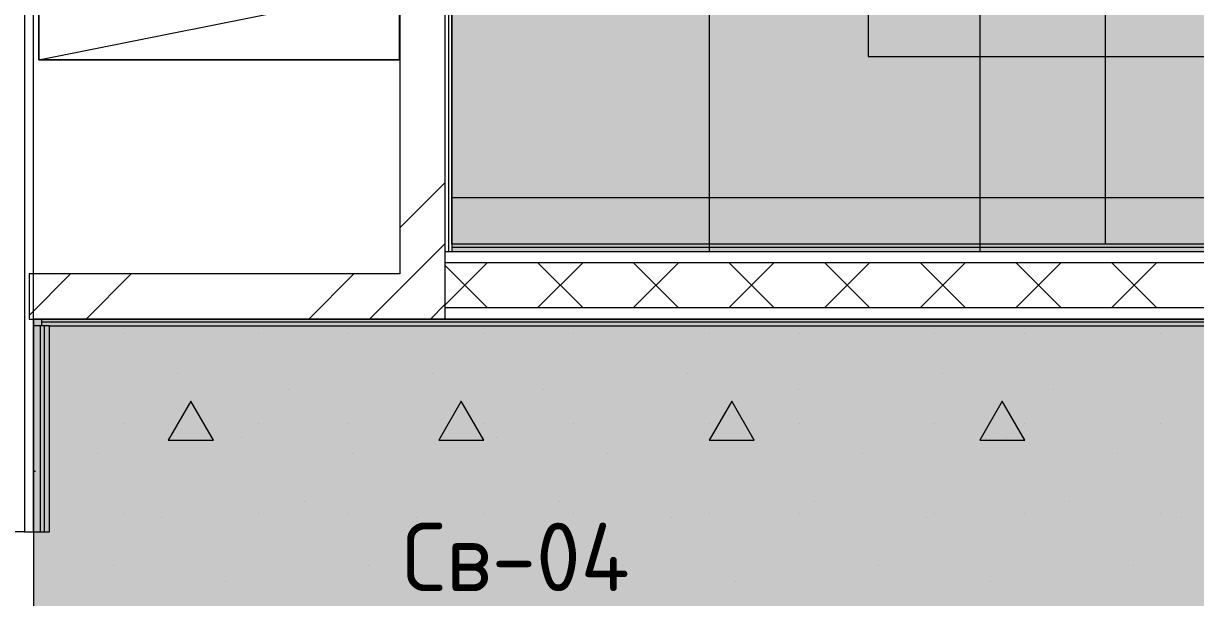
# Model space of a CAD drawing. Header units: millimetres. Extents: x -13069 to 207500, y -71366 to 56785.
# Drawn here: x 167955 to 170555, y 32788 to 34060 of the extents above; entities that cross this region are included whole.
import ezdxf

# ---------------------------------------------------------------- set-up
doc = ezdxf.new("R2010")
doc.units = ezdxf.units.MM
doc.layers.add('PDF _Подложка без мебели', color=7, linetype='Continuous')
doc.layers.add('PDF _Текст', color=7, linetype='Continuous')
doc.layers.add('PDF _Потолки', color=7, linetype='Continuous', lineweight=5, true_color=0x535353)
doc.layers.add('PDF _Ригели', color=7, linetype='Continuous', true_color=0x959595)
doc.styles.add('PDF GOST Common', font='GOST_Common.ttf')

msp = doc.modelspace()

# ---------------------------------------------------------------- hatches: boundary and pattern name
at = {"layer": 'PDF _Потолки', "true_color": 0xcae6ff, "transparency": 33554559}
msp.add_hatch(color=254, dxfattribs=at).paths.add_polyline_path([(167977.922, 35239.842), (167977.922, 36244.642), (170279.521, 36244.642), (170279.521, 34656.742), (170429.521, 34656.742), (170429.521, 38515.443), (171388.92, 38499.243), (171388.92, 38361.943), (171808.921, 38361.943), (171808.921, 38492.143), (171925.12, 38490.142), (171910.02, 42957.142), (173810.319, 42957.142), (173840.519, 39227.542), (173296.72, 39236.743), (173283.525, 38467.242), (173299.723, 36362.342), (173843.724, 36362.643), (173858.525, 34529.142), (173713.322, 34529.142), (173713.322, 33554.843), (170429.521, 33554.643), (168905.925, 33554.643), (168905.925, 35239.842)])
at = {"layer": 'PDF _Потолки', "true_color": 0xffffff, "transparency": 33554559}
msp.add_hatch(color=7, dxfattribs=at).paths.add_polyline_path([(164998.924, 22658.343), (164998.924, 26422.341), (165168.919, 26422.341), (165168.919, 27608.343), (167412.919, 27608.343), (167427.922, 25005.844), (167427.922, 23805.844), (167427.922, 22132.342), (167397.123, 22132.342), (167397.123, 21526.544), (167675.12, 21526.544), (167675.12, 21159.741), (168160.02, 21159.741), (168157.225, 22062.441), (170317.021, 22062.441), (170317.021, 22667.443), (170565.422, 22667.443), (168531.523, 22676.443), (168531.523, 23506.442), (167977.922, 23506.442), (167977.922, 33404.643), (173867.619, 33404.643), (173925.022, 26392.343), (173779.82, 26392.343), (173779.82, 25405.941), (173933.024, 25405.941), (173955.32, 22652.441), (171517.021, 22663.241), (171517.021, 22007.443), (173980.522, 22007.443), (173998.82, 19747.442), (173800.822, 19747.442), (173800.822, 18418.542), (174009.52, 18418.542), (168168.321, 18418.243), (168163.621, 19961.541), (168163.621, 19961.041), (167690.123, 19961.041), (167690.123, 19115.341), (167375.12, 19115.341), (167375.12, 18483.041), (165792.021, 18483.041), (165792.021, 18784.542), (165130.223, 18784.542), (165130.223, 22112.341), (165639.524, 22112.341), (165639.524, 22658.343)])

# ---------------------------------------------------------------- linework, layer by layer
at = {"layer": 'PDF _Подложка без мебели', "lineweight": 18}
for points in [[(167977.922, 32933.341), (167977.922, 36484.143), (167977.922, 37341.342), (167977.922, 38391.342), (167977.922, 38544.142), (167977.922, 38587.242), (167957.92, 38587.242)], [(167427.922, 32933.341), (167427.922, 37341.342), (167447.923, 37341.342), (167957.92, 37341.342), (167957.92, 32933.341), (168012.919, 32933.341), (168012.919, 33389.642), (171957.225, 33389.642), (171957.225, 33570.542), (168905.925, 33570.542), (168905.925, 35123.942), (168890.025, 35123.942), (168890.025, 33404.643)], [(168890.025, 35239.842), (168790.025, 35239.842), (168790.025, 35223.942), (167977.922, 35223.942), (167977.922, 35123.942), (168790.025, 35123.942), (168790.025, 33504.643), (167967.924, 33504.643), (167967.924, 33404.643), (168890.025, 33404.643), (171957.225, 33404.643)], [(167989.323, 33979.542), (168789.323, 33979.542), (168789.323, 35123.942), (168789.323, 33979.542), (167989.323, 33979.542), (167989.323, 35123.942), (167989.323, 33979.542), (168656.022, 34112.942), (168789.323, 35123.942)], [(168899.021, 33554.643), (168899.021, 35123.942)], [(170354.624, 34640.843), (170354.624, 33570.542)], [(168790.025, 33606.542), (168890.025, 33706.542)], [(168790.025, 33471.643), (168890.025, 33571.643)], [(168890.025, 33554.643), (168905.925, 33554.643)], [(171957.225, 33563.642), (168905.925, 33563.642), (168905.925, 33554.643), (171957.225, 33554.643)], [(168890.025, 33435.842), (168983.824, 33529.643)], [(171957.225, 33529.643), (168890.025, 33529.643)], [(168984.422, 33429.643), (168890.025, 33524.043)], [(169095.921, 33429.643), (169195.921, 33529.643)], [(169196.623, 33429.643), (169096.623, 33529.643)], [(169308.122, 33429.643), (169408.122, 33529.643)], [(169408.72, 33429.643), (169308.72, 33529.643)], [(169520.219, 33429.643), (169620.219, 33529.643)], [(169620.823, 33429.643), (169520.823, 33529.643)], [(169732.322, 33429.643), (169832.322, 33529.643)], [(169833.024, 33429.643), (169733.024, 33529.643)], [(169944.523, 33429.643), (170044.523, 33529.643)], [(170045.121, 33429.643), (169945.121, 33529.643)], [(170156.62, 33429.643), (170256.62, 33529.643)], [(170257.225, 33429.643), (170157.225, 33529.643)], [(170368.724, 33429.643), (170468.724, 33529.643)], [(170469.419, 33429.643), (170369.419, 33529.643)], [(168059.721, 33504.643), (167967.924, 33412.843)], [(168194.621, 33504.643), (168094.621, 33404.643)], [(168688.121, 33504.643), (168588.121, 33404.643)], [(168789.524, 33471.142), (168723.02, 33404.643)], [(168858.024, 33404.643), (168890.025, 33436.743)], [(171957.225, 33429.643), (168890.025, 33429.643)], [(167995.42, 33404.643), (167995.42, 33389.642), (167977.922, 33389.642)], [(167992.924, 32933.341), (167992.924, 33389.642)], [(167995.42, 33398.641), (171957.225, 33398.641)], [(168012.919, 33389.642), (167995.42, 33389.642)], [(168001.921, 32933.341), (168001.921, 33389.642)], [(167977.922, 33067.942), (167981.822, 33067.942)], [(167957.92, 32933.341), (167447.923, 32933.341), (166922.923, 32024.043)]]:
    msp.add_lwpolyline(points, dxfattribs=at)
at = {"layer": 'PDF _Потолки', "color": 7, "lineweight": 13}
msp.add_lwpolyline([(167977.922, 35239.842), (168905.925, 35239.842), (168905.925, 33554.643), (170429.521, 33554.643), (173713.322, 33554.843), (173713.322, 34529.142), (173858.525, 34529.142), (173843.724, 36362.643), (173299.723, 36362.342), (173283.525, 38467.242), (173296.72, 39236.743), (173840.519, 39227.542), (173810.319, 42957.142), (171910.02, 42957.142), (171925.12, 38490.142), (171808.921, 38492.143), (171808.921, 38361.943), (171388.92, 38361.943), (171388.92, 38499.243), (170429.521, 38515.443), (170429.521, 34656.742), (170279.624, 34656.742), (170279.624, 36244.642), (167977.922, 36244.642)], close=True, dxfattribs=at)
for points in [[(169476.622, 36244.642), (169476.622, 33554.643)], [(170076.622, 36244.642), (170076.622, 33554.643)], [(173713.322, 33673.342), (168905.925, 33673.342)], [(171517.021, 22007.443), (171517.021, 22663.241), (173955.32, 22652.441), (173933.024, 25405.941), (173779.82, 25405.941), (173779.82, 26392.343), (173925.022, 26392.343), (173867.619, 33404.643), (167977.922, 33404.643), (167977.922, 23506.442), (168531.523, 23506.442), (168531.523, 22676.443), (170565.422, 22667.443), (170317.021, 22667.443), (170317.021, 22062.441)]]:
    msp.add_lwpolyline(points, dxfattribs=at)
at = {"layer": 'PDF _Потолки', "color": 161, "lineweight": 20, "true_color": 0x40a5ff}
for points in [[(168402.72, 33389.743), (168402.72, 33389.743)], [(168968.425, 33389.743), (168968.425, 33389.743)], [(169534.019, 33389.743), (169534.019, 33389.743)], [(170099.723, 33389.743), (170099.723, 33389.743)], [(168176.622, 33373.342), (168176.622, 33373.342)], [(168476.622, 33373.342), (168476.622, 33373.342)], [(168676.622, 33373.342), (168676.622, 33373.342)], [(168976.622, 33373.342), (168976.622, 33373.342)], [(169176.622, 33373.342), (169176.622, 33373.342)], [(169476.622, 33373.342), (169476.622, 33373.342)], [(169676.622, 33373.342), (169676.622, 33373.342)], [(169976.622, 33373.342), (169976.622, 33373.342)], [(170176.622, 33373.342), (170176.622, 33373.342)], [(170476.622, 33373.342), (170476.622, 33373.342)], [(168296.623, 33283.642), (168296.623, 33283.642)], [(168862.321, 33283.642), (168862.321, 33283.642)], [(169428.019, 33283.642), (169428.019, 33283.642)], [(169993.724, 33283.642), (169993.724, 33283.642)], [(167978.422, 33248.242), (167978.422, 33248.242)], [(168544.12, 33248.242), (168544.12, 33248.242)], [(169109.825, 33248.242), (169109.825, 33248.242)], [(169675.523, 33248.242), (169675.523, 33248.242)], [(170241.124, 33248.242), (170241.124, 33248.242)], [(168176.622, 33173.342), (168176.622, 33173.342)], [(168476.622, 33173.342), (168476.622, 33173.342)], [(168676.622, 33173.342), (168676.622, 33173.342)], [(168976.622, 33173.342), (168976.622, 33173.342)], [(169176.622, 33173.342), (169176.622, 33173.342)], [(169476.622, 33173.342), (169476.622, 33173.342)], [(169676.622, 33173.342), (169676.622, 33173.342)], [(169976.622, 33173.342), (169976.622, 33173.342)], [(170176.622, 33173.342), (170176.622, 33173.342)], [(170476.622, 33173.342), (170476.622, 33173.342)], [(168438.023, 33142.242), (168438.023, 33142.242)], [(169003.721, 33142.242), (169003.721, 33142.242)], [(169569.419, 33142.242), (169569.419, 33142.242)], [(170135.124, 33142.242), (170135.124, 33142.242)], [(168119.822, 33106.842), (168119.822, 33106.842)], [(168685.52, 33106.842), (168685.52, 33106.842)], [(169251.225, 33106.842), (169251.225, 33106.842)], [(169816.923, 33106.842), (169816.923, 33106.842)], [(170382.621, 33106.842), (170382.621, 33106.842)], [(168013.822, 33000.743), (168013.822, 33000.743)], [(168579.423, 33000.743), (168579.423, 33000.743)], [(169145.121, 33000.743), (169145.121, 33000.743)], [(169710.82, 33000.743), (169710.82, 33000.743)], [(170276.524, 33000.743), (170276.524, 33000.743)], [(168176.622, 32973.342), (168176.622, 32973.342)], [(168476.622, 32973.342), (168476.622, 32973.342)], [(168676.622, 32973.342), (168676.622, 32973.342)], [(168976.622, 32973.342), (168976.622, 32973.342)], [(169176.622, 32973.342), (169176.622, 32973.342)], [(169476.622, 32973.342), (169476.622, 32973.342)], [(169676.622, 32973.342), (169676.622, 32973.342)], [(169976.622, 32973.342), (169976.622, 32973.342)], [(170176.622, 32973.342), (170176.622, 32973.342)], [(170476.622, 32973.342), (170476.622, 32973.342)], [(168261.222, 32965.443), (168261.222, 32965.443)], [(168826.921, 32965.443), (168826.921, 32965.443)], [(169392.619, 32965.443), (169392.619, 32965.443)], [(169958.323, 32965.443), (169958.323, 32965.443)], [(170524.021, 32965.443), (170524.021, 32965.443)], [(168155.223, 32859.342), (168155.223, 32859.342)], [(168720.921, 32859.342), (168720.921, 32859.342)], [(169286.619, 32859.342), (169286.619, 32859.342)], [(169852.22, 32859.342), (169852.22, 32859.342)], [(170417.924, 32859.342), (170417.924, 32859.342)], [(168402.72, 32824.043), (168402.72, 32824.043)], [(168968.425, 32824.043), (168968.425, 32824.043)], [(169534.019, 32824.043), (169534.019, 32824.043)], [(170099.723, 32824.043), (170099.723, 32824.043)]]:
    msp.add_lwpolyline(points, dxfattribs=at)
for points in [[(168326.622, 33223.042), (168276.622, 33136.442), (168376.622, 33136.442)], [(168926.622, 33223.042), (168876.622, 33136.442), (168976.622, 33136.442)], [(169526.622, 33223.042), (169476.622, 33136.442), (169576.622, 33136.442)], [(170126.622, 33223.042), (170076.622, 33136.442), (170176.622, 33136.442)]]:
    msp.add_lwpolyline(points, close=True, dxfattribs=at)
at = {"layer": 'PDF _Ригели', "lineweight": 18}
msp.add_lwpolyline([(171129.02, 33986.642), (171129.02, 34486.642), (169829.02, 34486.642), (169829.02, 33986.642)], close=True, dxfattribs=at)
msp.add_lwpolyline([(170159.324, 33986.642), (170479.02, 33986.642)], dxfattribs=at)

# ---------------------------------------------------------------- texts
at = {"layer": 'PDF _Текст', "insert": (168796.051, 32877.586), "char_height": 151.5063, "attachment_point": 4, "style": 'PDF GOST Common'}
msp.add_mtext('Св-04', dxfattribs=at)

doc.saveas('drawing.dxf')
